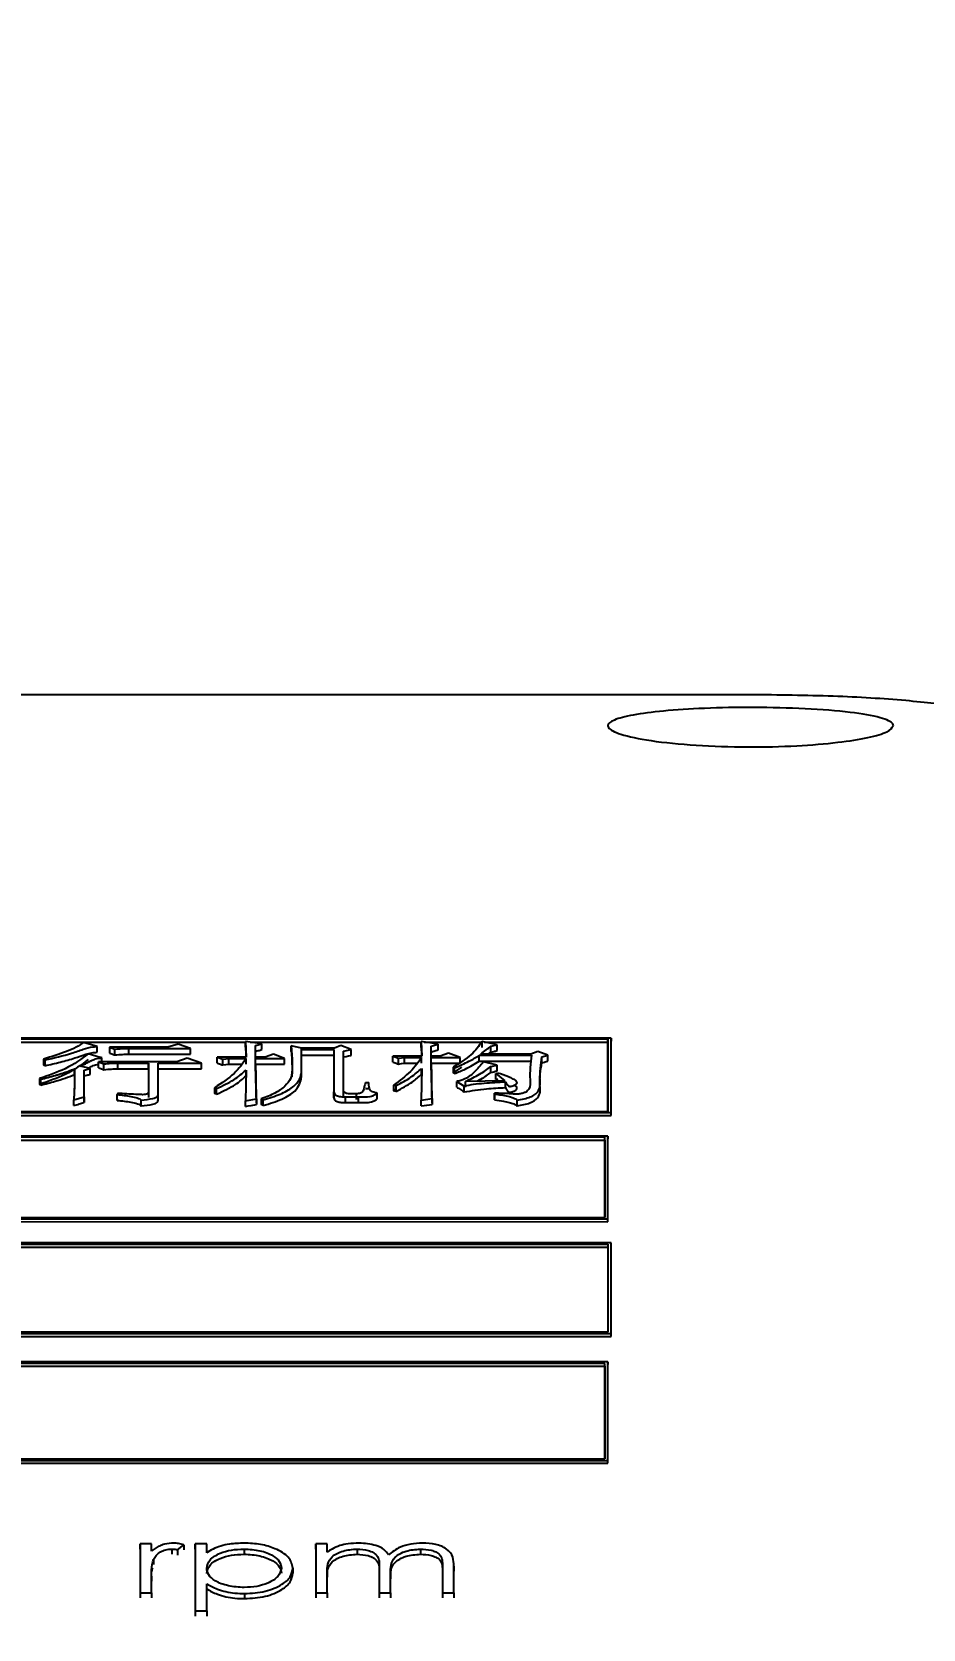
# Model space of a CAD drawing. Header units: millimetres. Extents: x 2126 to 3741, y 477 to 1658.
# Drawn here: x 2379.69 to 2393.74, y 1422.12 to 1447.32 of the extents above; entities that cross this region are included whole.
import ezdxf

# ---------------------------------------------------------------- set-up
doc = ezdxf.new("R2010")
doc.units = ezdxf.units.MM
doc.layers.add('AM_5', color=3, linetype='Continuous', lineweight=25)
doc.styles.add('SLDTEXTSTYLE1', font='txt.shx', dxfattribs={"width": 0.7, "bigfont": 'gbcbig.shx'})
doc.dimstyles.new('SLDDIMSTYLE12$0', dxfattribs={"dimtxt": 12, "dimasz": 10, "dimexe": 0, "dimexo": 0.0625, "dimgap": 0.875, "dimtad": 1, "dimdec": 1, "dimlfac": 1.8, "dimrnd": 1e-09, "dimzin": 12, "dimdsep": 46, "dimtxsty": 'SLDTEXTSTYLE1', "dimcen": 0.09, "dimdle": 8.16, "dimclrd": 3, "dimclre": 3, "dimadec": 0, "dimazin": 3, "dimtfac": 1, "dimtdec": 1, "dimtofl": 0, "dimtmove": 0, "dimatfit": 3, "dimfxl": 0, "dimfrac": 2, "dimtolj": 1, "dimlwd": 5, "dimlwe": 5, "dimarcsym": 0})

# ---------------------------------------------------------------- blocks, each defined once
blk = doc.blocks.new('*D20')
at = {"layer": 'AM_5', "color": 3, "lineweight": 5, "transparency": 16777216}
blk.add_line((2548.033, 1555.7), (2264.196, 1555.7), dxfattribs=at)
at = {"layer": 'AM_5', "color": 3, "linetype": 'Continuous', "lineweight": 5, "transparency": 16777216}
for p, q in [((2264.196, 1545.7), (2264.196, 1266.959)), ((2595.101, 1256.959), (2264.196, 1256.959))]:
    blk.add_line(p, q, dxfattribs=at)
at = {"layer": 'AM_5', "color": 3, "transparency": 16777216}
for points in [[(2262.529, 1545.7), (2265.863, 1545.7), (2264.196, 1555.7)], [(2262.529, 1266.959), (2265.863, 1266.959), (2264.196, 1256.959)]]:
    blk.add_solid(points, dxfattribs=at)
at = {"layer": 'Defpoints', "color": 0, "transparency": 16777216}
for p in [(2548.096, 1555.7), (2264.196, 1256.959), (2595.163, 1256.959)]:
    blk.add_point(p, dxfattribs=at)
at = {"layer": 'AM_5', "color": 0, "transparency": 16777216, "insert": (2257.321, 1403.647), "char_height": 12, "attachment_point": 5, "rotation": 90, "style": 'SLDTEXTSTYLE1'}
blk.add_mtext('\\A1;350', dxfattribs=at)

msp = doc.modelspace()

# ---------------------------------------------------------------- linework, layer by layer
at = {"color": 7, "linetype": 'Continuous', "lineweight": 25}
for p, q in [((2391.018, 1436.86), (2354.018, 1436.862)), ((2388.819, 1431.444), (2366.836, 1431.444)), ((2388.769, 1431.426), (2366.886, 1431.427)), ((2388.769, 1431.426), (2388.769, 1431.38)), ((2388.819, 1431.444), (2388.819, 1431.396)), ((2377.601, 1431.38), (2383.053, 1431.38)), ((2380.716, 1431.311), (2380.5, 1431.376)), ((2380.716, 1431.219), (2380.716, 1431.311)), ((2380.911, 1431.3), (2380.911, 1431.208)), ((2380.911, 1431.3), (2380.997, 1431.269)), ((2381.83, 1431.3), (2380.911, 1431.3)), ((2380.997, 1431.177), (2380.997, 1431.269)), ((2381.214, 1431.188), (2381.214, 1431.28)), ((2381.214, 1431.28), (2382.187, 1431.28)), ((2381.214, 1431.188), (2382.187, 1431.188)), ((2381.992, 1431.349), (2381.83, 1431.3)), ((2382.187, 1431.28), (2381.992, 1431.349)), ((2382.187, 1431.188), (2382.187, 1431.28)), ((2383.053, 1431.391), (2383.063, 1431.142)), ((2383.312, 1431.353), (2383.053, 1431.391)), ((2383.053, 1431.299), (2383.053, 1431.391)), ((2383.127, 1431.38), (2385.822, 1431.38)), ((2383.215, 1431.326), (2383.312, 1431.353)), ((2383.215, 1431.142), (2383.215, 1431.326)), ((2383.215, 1431.326), (2383.215, 1431.326)), ((2383.215, 1431.142), (2383.215, 1431.234)), ((2383.312, 1431.261), (2383.312, 1431.353)), ((2383.496, 1431.192), (2383.366, 1431.142)), ((2383.669, 1431.122), (2383.496, 1431.192)), ((2383.777, 1431.322), (2383.788, 1431.111)), ((2383.94, 1431.284), (2383.777, 1431.322)), ((2383.777, 1431.23), (2383.777, 1431.322)), ((2384.459, 1431.284), (2383.94, 1431.284)), ((2383.94, 1431.192), (2383.94, 1431.284)), ((2383.94, 1430.923), (2383.94, 1431.265)), ((2383.94, 1431.265), (2384.448, 1431.265)), ((2383.94, 1431.173), (2383.94, 1431.265)), ((2383.94, 1431.173), (2384.448, 1431.173)), ((2383.94, 1430.832), (2383.94, 1431.173)), ((2384.448, 1431.265), (2384.448, 1430.593)), ((2384.448, 1431.265), (2384.448, 1431.173)), ((2384.448, 1431.173), (2384.448, 1430.502)), ((2384.556, 1431.326), (2384.459, 1431.284)), ((2384.718, 1431.261), (2384.556, 1431.326)), ((2384.599, 1431.238), (2384.718, 1431.261)), ((2384.599, 1430.621), (2384.599, 1431.238)), ((2384.599, 1431.236), (2384.599, 1431.238)), ((2384.718, 1431.169), (2384.718, 1431.261)), ((2385.378, 1431.157), (2385.465, 1431.126)), ((2385.833, 1431.157), (2385.378, 1431.157)), ((2385.378, 1431.065), (2385.378, 1431.157)), ((2385.822, 1431.387), (2385.833, 1431.157)), ((2386.092, 1431.349), (2385.822, 1431.387)), ((2385.822, 1431.295), (2385.822, 1431.387)), ((2385.872, 1431.38), (2386.778, 1431.38)), ((2385.984, 1431.315), (2386.092, 1431.349)), ((2385.984, 1431.157), (2385.984, 1431.315)), ((2385.984, 1431.314), (2385.984, 1431.315)), ((2385.984, 1431.157), (2385.984, 1431.223)), ((2386.125, 1431.157), (2385.984, 1431.157)), ((2385.984, 1431.065), (2385.984, 1431.157)), ((2386.092, 1431.257), (2386.092, 1431.349)), ((2386.254, 1431.204), (2386.125, 1431.157)), ((2386.438, 1431.138), (2386.254, 1431.204)), ((2386.741, 1431.173), (2387.563, 1431.173)), ((2386.741, 1431.081), (2386.741, 1431.173)), ((2387.553, 1431.192), (2386.763, 1431.192)), ((2387.022, 1431.338), (2386.784, 1431.387)), ((2386.784, 1431.295), (2386.784, 1431.387)), ((2386.819, 1431.38), (2388.769, 1431.38)), ((2386.883, 1431.192), (2386.925, 1431.223)), ((2386.925, 1431.315), (2387.022, 1431.338)), ((2386.925, 1431.223), (2386.925, 1431.315)), ((2387.022, 1431.246), (2387.022, 1431.338)), ((2387.661, 1431.23), (2387.553, 1431.192)), ((2387.823, 1431.173), (2387.661, 1431.23)), ((2387.726, 1431.146), (2387.823, 1431.173)), ((2387.823, 1431.081), (2387.823, 1431.173)), ((2388.819, 1430.222), (2388.819, 1431.396)), ((2379.872, 1431.111), (2379.872, 1431.019)), ((2379.872, 1431.111), (2379.894, 1431.099)), ((2379.894, 1431.007), (2379.872, 1431.019)), ((2379.894, 1431.007), (2379.894, 1431.099)), ((2380.359, 1430.867), (2380.359, 1430.959)), ((2380.608, 1430.963), (2380.456, 1431.002)), ((2380.51, 1430.939), (2380.608, 1430.963)), ((2380.51, 1430.516), (2380.51, 1430.939)), ((2380.608, 1430.871), (2380.608, 1430.963)), ((2380.738, 1431.068), (2380.824, 1431.037)), ((2381.971, 1431.068), (2380.738, 1431.068)), ((2380.738, 1430.976), (2380.738, 1431.068)), ((2380.792, 1431.068), (2380.792, 1431.13)), ((2380.824, 1430.945), (2380.824, 1431.037)), ((2381.041, 1431.049), (2381.527, 1431.049)), ((2381.041, 1430.957), (2381.041, 1431.049)), ((2381.041, 1430.957), (2381.527, 1430.957)), ((2381.527, 1431.049), (2381.527, 1430.597)), ((2381.527, 1430.957), (2381.527, 1431.049)), ((2381.527, 1430.957), (2381.527, 1430.506)), ((2381.679, 1431.049), (2382.36, 1431.049)), ((2381.679, 1430.557), (2381.679, 1431.049)), ((2381.679, 1430.957), (2381.679, 1431.049)), ((2381.679, 1430.465), (2381.679, 1430.957)), ((2381.679, 1430.957), (2382.36, 1430.957)), ((2382.133, 1431.126), (2381.971, 1431.068)), ((2382.36, 1431.049), (2382.133, 1431.126)), ((2382.36, 1430.957), (2382.36, 1431.049)), ((2382.609, 1431.142), (2382.696, 1431.111)), ((2383.063, 1431.142), (2382.609, 1431.142)), ((2382.609, 1431.05), (2382.609, 1431.142)), ((2382.696, 1431.111), (2382.793, 1431.122)), ((2382.696, 1431.019), (2382.696, 1431.111)), ((2382.793, 1431.122), (2383.063, 1431.122)), ((2382.793, 1431.031), (2382.793, 1431.122)), ((2382.793, 1431.031), (2382.99, 1431.031)), ((2383.063, 1430.939), (2383.053, 1430.455)), ((2383.063, 1431.031), (2383.063, 1431.122)), ((2383.063, 1430.847), (2383.063, 1430.939)), ((2383.366, 1431.142), (2383.215, 1431.142)), ((2383.215, 1431.05), (2383.215, 1431.142)), ((2383.215, 1431.122), (2383.669, 1431.122)), ((2383.215, 1431.031), (2383.215, 1431.122)), ((2383.215, 1431.031), (2383.669, 1431.031)), ((2383.226, 1430.484), (2383.215, 1431.004)), ((2383.669, 1431.031), (2383.669, 1431.122)), ((2383.788, 1431.111), (2383.788, 1430.923)), ((2383.788, 1431.019), (2383.788, 1431.111)), ((2383.788, 1431.019), (2383.788, 1430.877)), ((2383.788, 1430.832), (2383.788, 1430.923)), ((2383.94, 1430.832), (2383.94, 1430.923)), ((2384.599, 1430.53), (2384.599, 1431.146)), ((2385.465, 1431.126), (2385.562, 1431.138)), ((2385.465, 1431.034), (2385.465, 1431.126)), ((2385.562, 1431.138), (2385.832, 1431.138)), ((2385.562, 1431.046), (2385.562, 1431.138)), ((2385.562, 1431.046), (2385.759, 1431.046)), ((2385.833, 1430.966), (2385.822, 1430.463)), ((2385.832, 1431.046), (2385.832, 1431.138)), ((2385.832, 1430.875), (2385.832, 1430.966)), ((2385.984, 1431.138), (2386.438, 1431.138)), ((2385.984, 1431.046), (2385.984, 1431.138)), ((2385.984, 1431.046), (2386.438, 1431.046)), ((2385.995, 1430.488), (2385.984, 1431.021)), ((2386.352, 1430.974), (2386.33, 1430.986)), ((2386.33, 1430.986), (2386.33, 1430.894)), ((2386.461, 1430.983), (2386.33, 1430.894)), ((2386.352, 1430.883), (2386.352, 1430.974)), ((2386.438, 1431.061), (2386.438, 1431.138)), ((2386.741, 1431.081), (2387.563, 1431.081)), ((2387.022, 1431.017), (2386.806, 1431.068)), ((2386.925, 1430.994), (2387.022, 1431.017)), ((2386.925, 1430.902), (2386.925, 1430.994)), ((2387.022, 1430.926), (2387.022, 1431.017)), ((2387.726, 1431.054), (2387.726, 1431.146)), ((2379.807, 1430.805), (2379.829, 1430.793)), ((2379.807, 1430.805), (2379.807, 1430.713)), ((2379.829, 1430.702), (2379.807, 1430.713)), ((2379.829, 1430.702), (2379.829, 1430.793)), ((2380.51, 1430.425), (2380.51, 1430.847)), ((2382.566, 1430.661), (2382.598, 1430.649)), ((2382.566, 1430.661), (2382.566, 1430.57)), ((2382.598, 1430.558), (2382.598, 1430.649)), ((2384.946, 1430.741), (2385, 1430.741)), ((2384.946, 1430.65), (2385, 1430.65)), ((2385.389, 1430.701), (2385.432, 1430.693)), ((2385.389, 1430.701), (2385.389, 1430.61)), ((2385.432, 1430.602), (2385.432, 1430.693)), ((2386.352, 1430.883), (2386.33, 1430.894)), ((2386.384, 1430.67), (2386.384, 1430.761)), ((2386.384, 1430.761), (2386.503, 1430.685)), ((2386.503, 1430.594), (2386.503, 1430.685)), ((2387.141, 1430.769), (2386.525, 1430.761)), ((2386.525, 1430.67), (2386.525, 1430.761)), ((2387.001, 1430.884), (2387.033, 1430.892)), ((2387.001, 1430.884), (2387.141, 1430.769)), ((2387.001, 1430.792), (2387.001, 1430.884)), ((2387.001, 1430.792), (2387.033, 1430.8)), ((2387.152, 1430.662), (2387.152, 1430.753)), ((2380.348, 1430.471), (2380.51, 1430.516)), ((2380.348, 1430.381), (2380.348, 1430.471)), ((2380.51, 1430.516), (2380.51, 1430.425)), ((2381.041, 1430.573), (2381.03, 1430.553)), ((2381.03, 1430.461), (2381.03, 1430.553)), ((2381.03, 1430.461), (2381.041, 1430.482)), ((2381.408, 1430.372), (2381.408, 1430.463)), ((2381.527, 1430.597), (2381.527, 1430.506)), ((2381.679, 1430.465), (2381.679, 1430.557)), ((2382.598, 1430.558), (2382.566, 1430.57)), ((2383.053, 1430.455), (2383.226, 1430.484)), ((2383.053, 1430.364), (2383.053, 1430.455)), ((2383.226, 1430.484), (2383.226, 1430.393)), ((2383.301, 1430.484), (2383.301, 1430.393)), ((2383.334, 1430.471), (2383.301, 1430.484)), ((2383.334, 1430.38), (2383.334, 1430.471)), ((2384.448, 1430.502), (2384.448, 1430.593)), ((2384.632, 1430.516), (2384.837, 1430.516)), ((2384.632, 1430.425), (2384.632, 1430.516)), ((2384.632, 1430.425), (2384.837, 1430.425)), ((2384.805, 1430.565), (2384.708, 1430.565)), ((2384.805, 1430.473), (2384.805, 1430.565)), ((2384.837, 1430.425), (2384.837, 1430.516)), ((2385.129, 1430.486), (2385.129, 1430.577)), ((2385.432, 1430.644), (2385.389, 1430.61)), ((2385.432, 1430.602), (2385.389, 1430.61)), ((2385.822, 1430.463), (2385.995, 1430.488)), ((2385.822, 1430.372), (2385.822, 1430.463)), ((2385.995, 1430.488), (2385.995, 1430.397)), ((2386.979, 1430.56), (2386.979, 1430.577)), ((2386.979, 1430.577), (2386.979, 1430.486)), ((2386.979, 1430.469), (2386.979, 1430.56)), ((2386.979, 1430.469), (2386.979, 1430.485)), ((2387.336, 1430.372), (2387.336, 1430.463)), ((2366.836, 1430.269), (2388.819, 1430.268)), ((2366.836, 1430.222), (2388.819, 1430.222)), ((2366.886, 1430.288), (2388.769, 1430.287)), ((2383.334, 1430.38), (2383.301, 1430.393)), ((2388.819, 1430.222), (2388.819, 1430.268)), ((2388.769, 1429.898), (2366.786, 1429.898)), ((2388.769, 1429.898), (2388.769, 1429.852)), ((2388.719, 1429.878), (2366.836, 1429.879)), ((2366.836, 1429.834), (2388.719, 1429.833)), ((2388.719, 1429.833), (2388.719, 1429.878)), ((2388.769, 1428.547), (2388.769, 1429.852)), ((2366.786, 1428.592), (2388.769, 1428.592)), ((2366.786, 1428.548), (2388.769, 1428.547)), ((2366.836, 1428.613), (2388.719, 1428.613)), ((2388.769, 1428.547), (2388.769, 1428.592)), ((2388.819, 1428.212), (2366.836, 1428.213)), ((2366.886, 1428.192), (2388.769, 1428.191)), ((2366.886, 1428.147), (2388.769, 1428.147)), ((2388.769, 1428.191), (2388.769, 1428.147)), ((2388.819, 1428.168), (2388.819, 1428.212)), ((2388.819, 1426.738), (2388.819, 1428.168)), ((2366.836, 1426.781), (2388.819, 1426.781)), ((2366.836, 1426.738), (2388.819, 1426.738)), ((2388.769, 1426.804), (2366.886, 1426.804)), ((2388.819, 1426.738), (2388.819, 1426.781)), ((2388.769, 1426.335), (2366.786, 1426.336)), ((2388.719, 1426.312), (2366.836, 1426.312)), ((2366.836, 1426.269), (2388.719, 1426.269)), ((2388.719, 1426.269), (2388.719, 1426.312)), ((2388.769, 1426.335), (2388.769, 1426.292)), ((2388.769, 1424.738), (2388.769, 1426.292)), ((2366.786, 1424.78), (2388.769, 1424.78)), ((2366.786, 1424.738), (2388.769, 1424.738)), ((2366.836, 1424.805), (2388.719, 1424.804)), ((2388.769, 1424.738), (2388.769, 1424.78)), ((2381.392, 1423.463), (2381.392, 1422.694)), ((2381.392, 1423.381), (2381.392, 1423.463)), ((2381.571, 1423.463), (2381.392, 1423.463)), ((2381.392, 1423.381), (2381.392, 1422.613)), ((2381.571, 1423.351), (2381.571, 1423.463)), ((2381.893, 1423.383), (2381.893, 1423.302)), ((2381.985, 1423.369), (2382.084, 1423.45)), ((2381.985, 1423.369), (2381.985, 1423.288)), ((2382.084, 1423.45), (2382.084, 1423.369)), ((2382.263, 1423.463), (2382.263, 1422.406)), ((2382.263, 1423.381), (2382.263, 1423.463)), ((2382.443, 1423.463), (2382.263, 1423.463)), ((2382.263, 1423.381), (2382.263, 1422.326)), ((2382.443, 1423.322), (2382.443, 1423.463)), ((2383.032, 1423.383), (2383.032, 1423.302)), ((2384.161, 1423.463), (2384.161, 1422.694)), ((2384.161, 1423.381), (2384.161, 1423.463)), ((2384.34, 1423.463), (2384.161, 1423.463)), ((2384.161, 1423.381), (2384.161, 1422.613)), ((2384.34, 1423.331), (2384.34, 1423.463)), ((2384.813, 1423.383), (2384.813, 1423.301)), ((2385.814, 1423.383), (2385.814, 1423.301)), ((2381.603, 1423.218), (2381.603, 1423.137)), ((2386.161, 1423.113), (2386.161, 1422.694)), ((2386.161, 1423.113), (2386.161, 1423.032)), ((2386.34, 1422.694), (2386.34, 1423.113)), ((2386.34, 1423.113), (2386.34, 1423.032)), ((2381.571, 1422.694), (2381.571, 1422.955)), ((2381.571, 1422.955), (2381.571, 1422.874)), ((2383.802, 1423.083), (2383.802, 1423.002)), ((2384.34, 1422.694), (2384.34, 1423.02)), ((2384.34, 1423.02), (2384.34, 1422.939)), ((2385.161, 1423.087), (2385.161, 1422.694)), ((2385.161, 1423.087), (2385.161, 1423.006)), ((2385.34, 1422.694), (2385.34, 1422.995)), ((2385.34, 1422.995), (2385.34, 1422.915)), ((2386.161, 1423.032), (2386.161, 1422.613)), ((2381.392, 1422.694), (2381.392, 1422.614)), ((2381.392, 1422.694), (2381.571, 1422.694)), ((2381.571, 1422.694), (2381.571, 1422.614)), ((2382.443, 1422.406), (2382.443, 1422.835)), ((2383.039, 1422.68), (2383.039, 1422.6)), ((2384.161, 1422.694), (2384.161, 1422.614)), ((2384.161, 1422.694), (2384.34, 1422.694)), ((2384.34, 1422.694), (2384.34, 1422.614)), ((2385.161, 1422.694), (2385.161, 1422.614)), ((2385.161, 1422.694), (2385.34, 1422.694)), ((2385.34, 1422.694), (2385.34, 1422.614)), ((2386.161, 1422.694), (2386.161, 1422.614)), ((2386.161, 1422.694), (2386.34, 1422.694)), ((2386.34, 1422.694), (2386.34, 1422.614)), ((2382.263, 1422.406), (2382.263, 1422.326)), ((2382.263, 1422.406), (2382.443, 1422.406)), ((2382.443, 1422.406), (2382.443, 1422.326))]:
    msp.add_line(p, q, dxfattribs=at)
at = {"color": 7, "linetype": 'Continuous', "lineweight": 25, "flags": 128}
for points in [[(2384.599, 1431.146), (2384.644, 1431.155), (2384.681, 1431.162), (2384.718, 1431.169)], [(2382.696, 1431.019), (2382.744, 1431.025), (2382.793, 1431.031)], [(2385.465, 1431.034), (2385.513, 1431.04), (2385.562, 1431.046)], [(2383.053, 1430.364), (2383.099, 1430.372), (2383.146, 1430.379), (2383.226, 1430.393)], [(2385.822, 1430.372), (2385.869, 1430.379), (2385.916, 1430.386), (2385.995, 1430.397)]]:
    msp.add_lwpolyline(points, dxfattribs=at)
at = {"color": 7, "linetype": 'Continuous', "lineweight": 25}
for points, knots in [([(2395.018, 1436.37), (2394.981, 1436.425), (2394.908, 1436.535), (2394.338, 1436.671), (2393.471, 1436.776), (2392.323, 1436.846), (2391.458, 1436.855), (2391.018, 1436.86)], [0, 0, 0, 0, 0.184668, 0.3699947, 0.5658507, 0.7794444, 1, 1, 1, 1]), ([(2393.268, 1436.37), (2393.247, 1436.338), (2393.206, 1436.274), (2392.884, 1436.181), (2392.396, 1436.103), (2391.736, 1436.048), (2390.956, 1436.029), (2390.142, 1436.056), (2389.431, 1436.128), (2388.945, 1436.23), (2388.783, 1436.316), (2388.757, 1436.392), (2388.84, 1436.464), (2389.149, 1436.545), (2389.642, 1436.609), (2390.299, 1436.651), (2391.08, 1436.665), (2391.893, 1436.645), (2392.606, 1436.589), (2393.089, 1436.504), (2393.257, 1436.425), (2393.266, 1436.38), (2393.268, 1436.37)], [0, 0, 0, 0, 0.046276, 0.092719, 0.141715, 0.19519, 0.253686, 0.315261, 0.376912, 0.43437, 0.485817, 0.500005, 0.546254, 0.592701, 0.641799, 0.695155, 0.753514, 0.815397, 0.876864, 0.934161, 0.985737, 1, 1, 1, 1]), ([(2388.769, 1430.287), (2388.769, 1430.409), (2388.769, 1430.652), (2388.769, 1431.033), (2388.769, 1431.286), (2388.769, 1431.426)], [0, 0, 0, 0, 0.309667, 0.619335, 1, 1, 1, 1]), ([(2388.819, 1430.268), (2388.819, 1430.39), (2388.819, 1430.633), (2388.819, 1431.027), (2388.819, 1431.292), (2388.819, 1431.444)], [0, 0, 0, 0, 0.300086, 0.600172, 1, 1, 1, 1]), ([(2380.575, 1431.196), (2380.467, 1431.114), (2380.271, 1430.965), (2379.95, 1430.854), (2379.807, 1430.805)], [0, 0, 0, 0, 0.553842, 1, 1, 1, 1]), ([(2380.5, 1431.376), (2380.465, 1431.35), (2380.394, 1431.296), (2380.177, 1431.208), (2379.994, 1431.15), (2379.872, 1431.111)], [0, 0, 0, 0, 0.244211, 0.494059, 1, 1, 1, 1]), ([(2379.894, 1431.099), (2380.039, 1431.132), (2380.255, 1431.181), (2380.478, 1431.263), (2380.612, 1431.305), (2380.695, 1431.31), (2380.716, 1431.311)], [0, 0, 0, 0, 0.501457, 0.748784, 0.936077, 1, 1, 1, 1]), ([(2379.894, 1431.007), (2379.975, 1431.026), (2380.137, 1431.064), (2380.357, 1431.123), (2380.503, 1431.181), (2380.623, 1431.213), (2380.688, 1431.217), (2380.716, 1431.219)], [0, 0, 0, 0, 0.285391, 0.571044, 0.802081, 0.914333, 1, 1, 1, 1]), ([(2380.792, 1431.13), (2380.765, 1431.138), (2380.716, 1431.153), (2380.644, 1431.175), (2380.598, 1431.189), (2380.575, 1431.196)], [0, 0, 0, 0, 0.369991, 0.684996, 1, 1, 1, 1]), ([(2380.911, 1431.208), (2380.923, 1431.203), (2380.944, 1431.196), (2380.973, 1431.186), (2380.989, 1431.18), (2380.997, 1431.177)], [0, 0, 0, 0, 0.4286092, 0.7143039, 1, 1, 1, 1]), ([(2380.997, 1431.269), (2381.033, 1431.272), (2381.104, 1431.279), (2381.177, 1431.28), (2381.214, 1431.28)], [0, 0, 0, 0, 0.4988667, 1, 1, 1, 1]), ([(2380.997, 1431.177), (2381.037, 1431.181), (2381.108, 1431.188), (2381.181, 1431.188), (2381.214, 1431.188)], [0, 0, 0, 0, 0.558823, 1, 1, 1, 1]), ([(2383.053, 1431.299), (2383.055, 1431.271), (2383.059, 1431.219), (2383.061, 1431.167), (2383.062, 1431.142)], [0, 0, 0, 0, 0.53069, 1, 1, 1, 1]), ([(2383.215, 1431.234), (2383.228, 1431.238), (2383.251, 1431.244), (2383.284, 1431.253), (2383.303, 1431.258), (2383.312, 1431.261)], [0, 0, 0, 0, 0.420135, 0.710067, 1, 1, 1, 1]), ([(2383.777, 1431.23), (2383.78, 1431.203), (2383.784, 1431.155), (2383.787, 1431.085), (2383.788, 1431.041), (2383.788, 1431.019)], [0, 0, 0, 0, 0.384139, 0.692048, 1, 1, 1, 1]), ([(2385.822, 1431.295), (2385.824, 1431.267), (2385.829, 1431.221), (2385.83, 1431.175), (2385.831, 1431.157)], [0, 0, 0, 0, 0.616417, 1, 1, 1, 1]), ([(2385.984, 1431.223), (2385.997, 1431.227), (2386.022, 1431.235), (2386.058, 1431.246), (2386.081, 1431.253), (2386.092, 1431.257)], [0, 0, 0, 0, 0.362138, 0.681069, 1, 1, 1, 1]), ([(2386.784, 1431.387), (2386.734, 1431.317), (2386.634, 1431.176), (2386.432, 1431.05), (2386.33, 1430.986)], [0, 0, 0, 0, 0.496751, 1, 1, 1, 1]), ([(2386.352, 1430.974), (2386.43, 1431.008), (2386.575, 1431.07), (2386.689, 1431.14), (2386.741, 1431.173)], [0, 0, 0, 0, 0.541449, 1, 1, 1, 1]), ([(2386.763, 1431.192), (2386.791, 1431.214), (2386.843, 1431.256), (2386.899, 1431.296), (2386.925, 1431.315)], [0, 0, 0, 0, 0.532976, 1, 1, 1, 1]), ([(2386.925, 1431.223), (2386.939, 1431.226), (2386.963, 1431.232), (2386.995, 1431.239), (2387.013, 1431.243), (2387.022, 1431.246)], [0, 0, 0, 0, 0.439882, 0.719941, 1, 1, 1, 1]), ([(2387.563, 1431.173), (2387.549, 1431.045), (2387.529, 1430.87), (2387.551, 1430.67), (2387.488, 1430.598), (2387.434, 1430.573), (2387.378, 1430.56), (2387.312, 1430.559), (2387.18, 1430.567), (2387.068, 1430.572), (2386.979, 1430.577)], [0, 0, 0, 0, 0.489233, 0.672718, 0.735367, 0.76608, 0.796242, 0.828596, 0.864188, 1, 1, 1, 1]), ([(2388.769, 1431.38), (2388.769, 1431.27), (2388.769, 1431.05), (2388.769, 1430.687), (2388.769, 1430.428), (2388.769, 1430.287)], [0, 0, 0, 0, 0.312228, 0.624456, 1, 1, 1, 1]), ([(2380.575, 1431.104), (2380.467, 1431.022), (2380.271, 1430.874), (2379.95, 1430.763), (2379.807, 1430.713)], [0, 0, 0, 0, 0.553762, 1, 1, 1, 1]), ([(2379.829, 1430.793), (2379.905, 1430.813), (2379.983, 1430.833), (2380.06, 1430.855), (2380.069, 1430.858), (2380.078, 1430.861), (2380.087, 1430.863), (2380.096, 1430.866), (2380.12, 1430.874), (2380.214, 1430.902), (2380.295, 1430.934), (2380.359, 1430.959)], [0, 0, 0, 0, 0.400377, 0.412885, 0.425393, 0.450409, 0.462917, 0.475426, 0.500442, 0.600512, 1, 1, 1, 1]), ([(2380.359, 1430.959), (2380.359, 1430.942), (2380.359, 1430.922), (2380.359, 1430.901), (2380.359, 1430.894), (2380.359, 1430.888), (2380.359, 1430.882), (2380.359, 1430.873), (2380.359, 1430.864), (2380.359, 1430.856), (2380.359, 1430.849), (2380.359, 1430.843), (2380.359, 1430.836), (2380.359, 1430.828), (2380.359, 1430.817), (2380.359, 1430.804), (2380.359, 1430.787), (2380.359, 1430.769), (2380.359, 1430.752), (2380.359, 1430.739), (2380.358, 1430.726), (2380.358, 1430.709), (2380.358, 1430.691), (2380.357, 1430.674), (2380.357, 1430.661), (2380.357, 1430.648), (2380.356, 1430.634), (2380.355, 1430.617), (2380.355, 1430.599), (2380.354, 1430.582), (2380.353, 1430.569), (2380.353, 1430.555), (2380.352, 1430.544), (2380.352, 1430.536), (2380.351, 1430.529), (2380.351, 1430.522), (2380.35, 1430.514), (2380.35, 1430.505), (2380.35, 1430.496), (2380.349, 1430.489), (2380.349, 1430.481), (2380.348, 1430.475), (2380.348, 1430.471)], [0, 0, 0, 0, 0.10711, 0.120499, 0.133888, 0.147276, 0.160665, 0.174054, 0.200831, 0.21422, 0.227609, 0.240998, 0.254386, 0.267775, 0.294553, 0.32133, 0.348108, 0.401663, 0.42844, 0.455218, 0.481995, 0.508773, 0.562328, 0.589105, 0.615883, 0.64266, 0.669438, 0.696215, 0.74977, 0.776548, 0.803325, 0.830103, 0.85688, 0.870269, 0.883658, 0.897047, 0.910435, 0.937213, 0.950602, 0.96399, 0.977379, 1, 1, 1, 1]), ([(2380.456, 1431.002), (2380.489, 1431.019), (2380.543, 1431.046), (2380.618, 1431.085), (2380.676, 1431.111), (2380.738, 1431.126), (2380.774, 1431.129), (2380.792, 1431.13)], [0, 0, 0, 0, 0.3357419, 0.5532256, 0.7726409, 0.885172, 1, 1, 1, 1]), ([(2380.576, 1430.971), (2380.59, 1430.978), (2380.626, 1430.996), (2380.675, 1431.02), (2380.722, 1431.029), (2380.738, 1431.032)], [0, 0, 0, 0, 0.3081002, 0.7695922, 1, 1, 1, 1]), ([(2380.738, 1430.976), (2380.75, 1430.972), (2380.771, 1430.965), (2380.799, 1430.954), (2380.816, 1430.948), (2380.824, 1430.945)], [0, 0, 0, 0, 0.428611, 0.714305, 1, 1, 1, 1]), ([(2380.824, 1431.037), (2380.86, 1431.04), (2380.931, 1431.048), (2381.004, 1431.048), (2381.041, 1431.049)], [0, 0, 0, 0, 0.4988667, 1, 1, 1, 1]), ([(2380.824, 1430.945), (2380.864, 1430.949), (2380.935, 1430.956), (2381.008, 1430.957), (2381.041, 1430.957)], [0, 0, 0, 0, 0.558823, 1, 1, 1, 1]), ([(2383.063, 1431.122), (2383.01, 1431.042), (2382.902, 1430.88), (2382.678, 1430.734), (2382.566, 1430.661)], [0, 0, 0, 0, 0.497121, 1, 1, 1, 1]), ([(2382.598, 1430.649), (2382.695, 1430.693), (2382.886, 1430.781), (2383.005, 1430.887), (2383.063, 1430.939)], [0, 0, 0, 0, 0.504453, 1, 1, 1, 1]), ([(2382.609, 1431.05), (2382.621, 1431.046), (2382.642, 1431.038), (2382.671, 1431.028), (2382.687, 1431.022), (2382.696, 1431.019)], [0, 0, 0, 0, 0.428612, 0.714306, 1, 1, 1, 1]), ([(2383.215, 1431.004), (2383.215, 1431.026), (2383.215, 1431.066), (2383.215, 1431.105), (2383.215, 1431.122)], [0, 0, 0, 0, 0.56, 1, 1, 1, 1]), ([(2383.215, 1430.958), (2383.215, 1430.994), (2383.215, 1431.064), (2383.215, 1431.103), (2383.215, 1431.122)], [0, 0, 0, 0, 0.510039, 1, 1, 1, 1]), ([(2383.215, 1431.031), (2383.215, 1431.01), (2383.215, 1430.968), (2383.215, 1430.961), (2383.215, 1430.958)], [0, 0, 0, 0, 0.489863, 1, 1, 1, 1]), ([(2383.215, 1430.958), (2383.215, 1430.894), (2383.216, 1430.829), (2383.217, 1430.781), (2383.217, 1430.771), (2383.218, 1430.727), (2383.221, 1430.601), (2383.224, 1430.48), (2383.226, 1430.393)], [0, 0, 0, 0, 0.252264, 0.254266, 0.269843, 0.313981, 0.501513, 1, 1, 1, 1]), ([(2383.226, 1430.484), (2383.224, 1430.572), (2383.221, 1430.69), (2383.219, 1430.818), (2383.217, 1430.907), (2383.216, 1430.936), (2383.215, 1430.958)], [0, 0, 0, 0, 0.498567, 0.668599, 0.747849, 1, 1, 1, 1]), ([(2383.788, 1430.923), (2383.783, 1430.883), (2383.774, 1430.802), (2383.685, 1430.683), (2383.53, 1430.572), (2383.378, 1430.513), (2383.301, 1430.484)], [0, 0, 0, 0, 0.2454874, 0.4925098, 0.7434187, 1, 1, 1, 1]), ([(2383.334, 1430.471), (2383.427, 1430.499), (2383.61, 1430.553), (2383.808, 1430.666), (2383.922, 1430.793), (2383.934, 1430.88), (2383.94, 1430.923)], [0, 0, 0, 0, 0.258234, 0.509748, 0.755949, 1, 1, 1, 1]), ([(2385.378, 1431.065), (2385.391, 1431.061), (2385.411, 1431.054), (2385.44, 1431.043), (2385.457, 1431.037), (2385.465, 1431.034)], [0, 0, 0, 0, 0.428612, 0.714306, 1, 1, 1, 1]), ([(2385.832, 1431.138), (2385.78, 1431.063), (2385.675, 1430.912), (2385.485, 1430.772), (2385.389, 1430.701)], [0, 0, 0, 0, 0.497559, 1, 1, 1, 1]), ([(2385.432, 1430.693), (2385.512, 1430.736), (2385.671, 1430.822), (2385.779, 1430.918), (2385.832, 1430.966)], [0, 0, 0, 0, 0.503094, 1, 1, 1, 1]), ([(2385.984, 1431.021), (2385.984, 1431.043), (2385.984, 1431.082), (2385.984, 1431.121), (2385.984, 1431.138)], [0, 0, 0, 0, 0.56, 1, 1, 1, 1]), ([(2385.984, 1430.975), (2385.984, 1431.011), (2385.984, 1431.081), (2385.984, 1431.119), (2385.984, 1431.138)], [0, 0, 0, 0, 0.510364, 1, 1, 1, 1]), ([(2385.984, 1431.046), (2385.984, 1431.026), (2385.984, 1430.984), (2385.984, 1430.978), (2385.984, 1430.975)], [0, 0, 0, 0, 0.489538, 1, 1, 1, 1]), ([(2385.995, 1430.488), (2385.993, 1430.578), (2385.99, 1430.713), (2385.987, 1430.861), (2385.986, 1430.924), (2385.985, 1430.946), (2385.985, 1430.962), (2385.984, 1430.982), (2385.984, 1430.977), (2385.984, 1430.975)], [0, 0, 0, 0, 0.496744, 0.745118, 0.829845, 0.854799, 0.869312, 0.93209, 1, 1, 1, 1]), ([(2385.984, 1430.975), (2385.985, 1430.91), (2385.985, 1430.841), (2385.987, 1430.751), (2385.99, 1430.619), (2385.993, 1430.487), (2385.995, 1430.397)], [0, 0, 0, 0, 0.252176, 0.267142, 0.501453, 1, 1, 1, 1]), ([(2386.352, 1430.883), (2386.408, 1430.906), (2386.509, 1430.948), (2386.635, 1431.016), (2386.706, 1431.059), (2386.741, 1431.081)], [0, 0, 0, 0, 0.381252, 0.689942, 1, 1, 1, 1]), ([(2386.806, 1431.068), (2386.76, 1431.012), (2386.679, 1430.914), (2386.55, 1430.808), (2386.432, 1430.766), (2386.394, 1430.762), (2386.384, 1430.761)], [0, 0, 0, 0, 0.4941647, 0.8691614, 0.966217, 1, 1, 1, 1]), ([(2386.525, 1430.761), (2386.601, 1430.798), (2386.752, 1430.871), (2386.867, 1430.953), (2386.925, 1430.994)], [0, 0, 0, 0, 0.502347, 1, 1, 1, 1]), ([(2386.704, 1430.763), (2386.725, 1430.774), (2386.81, 1430.818), (2386.876, 1430.866), (2386.925, 1430.902)], [0, 0, 0, 0, 0.250656, 1, 1, 1, 1]), ([(2386.925, 1430.902), (2386.939, 1430.906), (2386.963, 1430.911), (2386.995, 1430.919), (2387.013, 1430.923), (2387.022, 1430.926)], [0, 0, 0, 0, 0.439858, 0.719929, 1, 1, 1, 1]), ([(2387.336, 1430.463), (2387.411, 1430.478), (2387.521, 1430.499), (2387.623, 1430.551), (2387.707, 1430.64), (2387.687, 1430.846), (2387.71, 1431.026), (2387.726, 1431.146)], [0, 0, 0, 0, 0.132026, 0.196101, 0.258534, 0.505562, 1, 1, 1, 1]), ([(2387.336, 1430.372), (2387.409, 1430.386), (2387.55, 1430.413), (2387.716, 1430.529), (2387.681, 1430.753), (2387.708, 1430.934), (2387.726, 1431.054)], [0, 0, 0, 0, 0.127764, 0.249157, 0.505692, 1, 1, 1, 1]), ([(2387.726, 1431.054), (2387.739, 1431.058), (2387.762, 1431.064), (2387.795, 1431.073), (2387.814, 1431.078), (2387.823, 1431.081)], [0, 0, 0, 0, 0.420135, 0.710068, 1, 1, 1, 1]), ([(2379.829, 1430.702), (2379.904, 1430.721), (2380.036, 1430.756), (2380.215, 1430.81), (2380.311, 1430.848), (2380.359, 1430.867)], [0, 0, 0, 0, 0.400541, 0.699142, 1, 1, 1, 1]), ([(2380.359, 1430.84), (2380.359, 1430.844), (2380.359, 1430.851), (2380.359, 1430.862), (2380.359, 1430.87), (2380.359, 1430.874), (2380.359, 1430.875), (2380.359, 1430.876), (2380.359, 1430.877), (2380.359, 1430.859), (2380.359, 1430.731), (2380.356, 1430.647), (2380.355, 1430.598)], [0, 0, 0, 0, 0.01972, 0.031638, 0.043508, 0.046383, 0.049225, 0.052295, 0.055811, 0.08806, 0.463902, 1, 1, 1, 1]), ([(2380.51, 1430.847), (2380.525, 1430.851), (2380.548, 1430.857), (2380.581, 1430.864), (2380.599, 1430.869), (2380.608, 1430.871)], [0, 0, 0, 0, 0.439881, 0.71994, 1, 1, 1, 1]), ([(2382.598, 1430.558), (2382.706, 1430.608), (2382.896, 1430.696), (2383.012, 1430.801), (2383.063, 1430.847)], [0, 0, 0, 0, 0.5642117, 1, 1, 1, 1]), ([(2383.334, 1430.38), (2383.437, 1430.411), (2383.64, 1430.473), (2383.89, 1430.628), (2383.921, 1430.755), (2383.94, 1430.832)], [0, 0, 0, 0, 0.289468, 0.570368, 1, 1, 1, 1]), ([(2384.946, 1430.741), (2384.937, 1430.709), (2384.922, 1430.657), (2384.911, 1430.596), (2384.867, 1430.572), (2384.838, 1430.566), (2384.816, 1430.565), (2384.805, 1430.565)], [0, 0, 0, 0, 0.493872, 0.802594, 0.866234, 0.93227, 1, 1, 1, 1]), ([(2385.129, 1430.577), (2385.112, 1430.58), (2385.077, 1430.588), (2385.036, 1430.606), (2385.016, 1430.628), (2385.001, 1430.673), (2385, 1430.711), (2385, 1430.741)], [0, 0, 0, 0, 0.131971, 0.260261, 0.384427, 0.507933, 1, 1, 1, 1]), ([(2385.432, 1430.602), (2385.521, 1430.65), (2385.679, 1430.736), (2385.786, 1430.833), (2385.832, 1430.875)], [0, 0, 0, 0, 0.5629486, 1, 1, 1, 1]), ([(2386.384, 1430.67), (2386.404, 1430.657), (2386.444, 1430.632), (2386.483, 1430.606), (2386.503, 1430.594)], [0, 0, 0, 0, 0.5, 1, 1, 1, 1]), ([(2386.503, 1430.685), (2386.552, 1430.696), (2386.649, 1430.719), (2386.873, 1430.737), (2387.04, 1430.747), (2387.152, 1430.753)], [0, 0, 0, 0, 0.246103, 0.496572, 1, 1, 1, 1]), ([(2386.503, 1430.594), (2386.619, 1430.613), (2386.829, 1430.648), (2387.053, 1430.657), (2387.152, 1430.662)], [0, 0, 0, 0, 0.555157, 1, 1, 1, 1]), ([(2387.152, 1430.753), (2387.16, 1430.739), (2387.173, 1430.717), (2387.19, 1430.694), (2387.206, 1430.686), (2387.212, 1430.683), (2387.218, 1430.682), (2387.223, 1430.682), (2387.232, 1430.682), (2387.248, 1430.684), (2387.269, 1430.69), (2387.297, 1430.7), (2387.324, 1430.716), (2387.34, 1430.737), (2387.331, 1430.759), (2387.311, 1430.78), (2387.266, 1430.804), (2387.177, 1430.843), (2387.091, 1430.872), (2387.033, 1430.892)], [0, 0, 0, 0, 0.12083, 0.185578, 0.200463, 0.207293, 0.213836, 0.220353, 0.227161, 0.24221, 0.277123, 0.31159, 0.371541, 0.433275, 0.493638, 0.554959, 0.617623, 0.744187, 1, 1, 1, 1]), ([(2387.152, 1430.662), (2387.161, 1430.646), (2387.172, 1430.626), (2387.19, 1430.604), (2387.201, 1430.596), (2387.21, 1430.593), (2387.219, 1430.591), (2387.229, 1430.59), (2387.247, 1430.592), (2387.28, 1430.601), (2387.317, 1430.618), (2387.339, 1430.642), (2387.332, 1430.668), (2387.315, 1430.687), (2387.294, 1430.696), (2387.29, 1430.698)], [0, 0, 0, 0, 0.228789, 0.293472, 0.325017, 0.349064, 0.365366, 0.381722, 0.40697, 0.473331, 0.60469, 0.720341, 0.824657, 0.962766, 1, 1, 1, 1]), ([(2380.348, 1430.381), (2380.362, 1430.384), (2380.39, 1430.392), (2380.444, 1430.407), (2380.484, 1430.418), (2380.51, 1430.425)], [0, 0, 0, 0, 0.2594101, 0.5188202, 1, 1, 1, 1]), ([(2381.03, 1430.553), (2381.104, 1430.544), (2381.214, 1430.531), (2381.333, 1430.505), (2381.384, 1430.487), (2381.403, 1430.474), (2381.406, 1430.467), (2381.408, 1430.463)], [0, 0, 0, 0, 0.508815, 0.759272, 0.881746, 0.941306, 1, 1, 1, 1]), ([(2381.03, 1430.461), (2381.104, 1430.453), (2381.217, 1430.44), (2381.335, 1430.414), (2381.393, 1430.393), (2381.403, 1430.379), (2381.408, 1430.372)], [0, 0, 0, 0, 0.5101079, 0.771684, 0.888142, 1, 1, 1, 1]), ([(2381.527, 1430.597), (2381.527, 1430.588), (2381.526, 1430.576), (2381.509, 1430.564), (2381.498, 1430.559), (2381.484, 1430.555), (2381.462, 1430.551), (2381.432, 1430.55), (2381.385, 1430.552), (2381.253, 1430.558), (2381.135, 1430.566), (2381.041, 1430.573)], [0, 0, 0, 0, 0.115473, 0.14517, 0.175331, 0.205787, 0.236431, 0.299107, 0.364431, 0.490851, 1, 1, 1, 1]), ([(2381.408, 1430.463), (2381.473, 1430.471), (2381.553, 1430.48), (2381.636, 1430.503), (2381.673, 1430.524), (2381.676, 1430.544), (2381.679, 1430.557)], [0, 0, 0, 0, 0.515726, 0.641569, 0.7636817, 1, 1, 1, 1]), ([(2381.408, 1430.372), (2381.473, 1430.38), (2381.554, 1430.389), (2381.638, 1430.412), (2381.673, 1430.434), (2381.677, 1430.453), (2381.679, 1430.465)], [0, 0, 0, 0, 0.5165724, 0.6477138, 0.7747847, 1, 1, 1, 1]), ([(2384.448, 1430.593), (2384.449, 1430.583), (2384.451, 1430.568), (2384.468, 1430.549), (2384.489, 1430.536), (2384.518, 1430.526), (2384.566, 1430.518), (2384.605, 1430.517), (2384.632, 1430.516)], [0, 0, 0, 0, 0.238558, 0.359397, 0.482171, 0.608306, 0.737736, 1, 1, 1, 1]), ([(2384.448, 1430.502), (2384.449, 1430.491), (2384.452, 1430.468), (2384.494, 1430.44), (2384.563, 1430.426), (2384.609, 1430.425), (2384.632, 1430.425)], [0, 0, 0, 0, 0.2680777, 0.5410548, 0.7676675, 1, 1, 1, 1]), ([(2384.708, 1430.565), (2384.69, 1430.565), (2384.663, 1430.566), (2384.634, 1430.574), (2384.614, 1430.585), (2384.601, 1430.601), (2384.6, 1430.614), (2384.599, 1430.621)], [0, 0, 0, 0, 0.263272, 0.391385, 0.516554, 0.759179, 1, 1, 1, 1]), ([(2384.837, 1430.516), (2384.9, 1430.515), (2384.979, 1430.514), (2385.059, 1430.532), (2385.097, 1430.55), (2385.117, 1430.566), (2385.129, 1430.577)], [0, 0, 0, 0, 0.514198, 0.639, 0.761004, 1, 1, 1, 1]), ([(2384.837, 1430.425), (2384.871, 1430.425), (2384.939, 1430.426), (2385.037, 1430.431), (2385.096, 1430.458), (2385.118, 1430.476), (2385.129, 1430.486)], [0, 0, 0, 0, 0.289518, 0.57495, 0.789656, 1, 1, 1, 1]), ([(2386.979, 1430.56), (2387.051, 1430.551), (2387.158, 1430.537), (2387.265, 1430.506), (2387.314, 1430.483), (2387.329, 1430.47), (2387.336, 1430.463)], [0, 0, 0, 0, 0.509381, 0.758484, 0.880594, 1, 1, 1, 1]), ([(2386.979, 1430.469), (2387.028, 1430.463), (2387.108, 1430.452), (2387.211, 1430.431), (2387.291, 1430.407), (2387.321, 1430.384), (2387.336, 1430.372)], [0, 0, 0, 0, 0.348003, 0.570841, 0.789242, 1, 1, 1, 1]), ([(2388.769, 1428.592), (2388.769, 1428.726), (2388.769, 1428.996), (2388.769, 1429.433), (2388.769, 1429.729), (2388.769, 1429.898)], [0, 0, 0, 0, 0.300086, 0.600172, 1, 1, 1, 1]), ([(2388.719, 1428.613), (2388.719, 1428.747), (2388.719, 1429.016), (2388.719, 1429.439), (2388.719, 1429.722), (2388.719, 1429.878)], [0, 0, 0, 0, 0.309667, 0.619335, 1, 1, 1, 1]), ([(2388.719, 1429.833), (2388.719, 1429.731), (2388.719, 1429.527), (2388.719, 1429.124), (2388.719, 1428.814), (2388.719, 1428.613)], [0, 0, 0, 0, 0.258957, 0.517914, 1, 1, 1, 1]), ([(2388.769, 1428.191), (2388.769, 1428.052), (2388.769, 1427.773), (2388.769, 1427.312), (2388.769, 1426.984), (2388.769, 1426.804)], [0, 0, 0, 0, 0.309667, 0.619335, 1, 1, 1, 1]), ([(2388.769, 1428.147), (2388.769, 1428.035), (2388.769, 1427.81), (2388.769, 1427.366), (2388.769, 1427.026), (2388.769, 1426.804)], [0, 0, 0, 0, 0.257946, 0.515892, 1, 1, 1, 1]), ([(2388.819, 1426.781), (2388.819, 1426.928), (2388.819, 1427.222), (2388.819, 1427.701), (2388.819, 1428.027), (2388.819, 1428.212)], [0, 0, 0, 0, 0.300086, 0.600172, 1, 1, 1, 1]), ([(2388.719, 1424.804), (2388.719, 1424.964), (2388.719, 1425.282), (2388.719, 1425.786), (2388.719, 1426.125), (2388.719, 1426.312)], [0, 0, 0, 0, 0.309667, 0.619335, 1, 1, 1, 1]), ([(2388.719, 1426.269), (2388.719, 1426.147), (2388.719, 1425.902), (2388.719, 1425.417), (2388.719, 1425.047), (2388.719, 1424.804)], [0, 0, 0, 0, 0.257086, 0.514172, 1, 1, 1, 1]), ([(2388.769, 1424.78), (2388.769, 1424.939), (2388.769, 1425.258), (2388.769, 1425.778), (2388.769, 1426.133), (2388.769, 1426.335)], [0, 0, 0, 0, 0.300086, 0.600172, 1, 1, 1, 1]), ([(2381.928, 1423.476), (2381.877, 1423.473), (2381.794, 1423.467), (2381.696, 1423.431), (2381.627, 1423.394), (2381.59, 1423.365), (2381.571, 1423.351)], [0, 0, 0, 0, 0.347887, 0.569141, 0.786135, 1, 1, 1, 1]), ([(2381.603, 1423.218), (2381.616, 1423.24), (2381.641, 1423.284), (2381.707, 1423.337), (2381.794, 1423.374), (2381.86, 1423.38), (2381.893, 1423.383)], [0, 0, 0, 0, 0.27091, 0.546501, 0.770523, 1, 1, 1, 1]), ([(2381.893, 1423.383), (2381.911, 1423.382), (2381.943, 1423.38), (2381.972, 1423.372), (2381.985, 1423.369)], [0, 0, 0, 0, 0.5616049, 1, 1, 1, 1]), ([(2382.084, 1423.45), (2382.056, 1423.458), (2382.007, 1423.472), (2381.952, 1423.475), (2381.928, 1423.476)], [0, 0, 0, 0, 0.556713, 1, 1, 1, 1]), ([(2383.033, 1423.476), (2382.955, 1423.473), (2382.828, 1423.468), (2382.662, 1423.432), (2382.539, 1423.384), (2382.475, 1423.343), (2382.443, 1423.322)], [0, 0, 0, 0, 0.346738, 0.568767, 0.786522, 1, 1, 1, 1]), ([(2382.443, 1423.079), (2382.453, 1423.125), (2382.473, 1423.218), (2382.637, 1423.317), (2382.83, 1423.375), (2382.964, 1423.38), (2383.032, 1423.383)], [0, 0, 0, 0, 0.266695, 0.543155, 0.769236, 1, 1, 1, 1]), ([(2383.032, 1423.383), (2383.117, 1423.378), (2383.285, 1423.368), (2383.48, 1423.29), (2383.6, 1423.189), (2383.615, 1423.117), (2383.622, 1423.082)], [0, 0, 0, 0, 0.292093, 0.575319, 0.790291, 1, 1, 1, 1]), ([(2383.802, 1423.083), (2383.787, 1423.142), (2383.758, 1423.263), (2383.543, 1423.388), (2383.295, 1423.465), (2383.121, 1423.472), (2383.033, 1423.476)], [0, 0, 0, 0, 0.26655, 0.543447, 0.769376, 1, 1, 1, 1]), ([(2384.543, 1423.438), (2384.5, 1423.421), (2384.424, 1423.39), (2384.366, 1423.349), (2384.34, 1423.331)], [0, 0, 0, 0, 0.564241, 1, 1, 1, 1]), ([(2384.34, 1423.02), (2384.342, 1423.061), (2384.345, 1423.144), (2384.396, 1423.249), (2384.495, 1423.315), (2384.622, 1423.367), (2384.737, 1423.377), (2384.813, 1423.383)], [0, 0, 0, 0, 0.241249, 0.48337, 0.613317, 0.746555, 1, 1, 1, 1]), ([(2384.844, 1423.476), (2384.786, 1423.474), (2384.681, 1423.471), (2384.585, 1423.448), (2384.543, 1423.438)], [0, 0, 0, 0, 0.562438, 1, 1, 1, 1]), ([(2384.813, 1423.383), (2384.874, 1423.379), (2384.968, 1423.373), (2385.07, 1423.331), (2385.172, 1423.245), (2385.166, 1423.157), (2385.161, 1423.087)], [0, 0, 0, 0, 0.254782, 0.388255, 0.517328, 1, 1, 1, 1]), ([(2385.309, 1423.292), (2385.288, 1423.321), (2385.245, 1423.38), (2385.084, 1423.458), (2384.936, 1423.469), (2384.844, 1423.476)], [0, 0, 0, 0, 0.269907, 0.547967, 1, 1, 1, 1]), ([(2385.845, 1423.476), (2385.783, 1423.473), (2385.659, 1423.466), (2385.459, 1423.408), (2385.366, 1423.336), (2385.309, 1423.292)], [0, 0, 0, 0, 0.288581, 0.57183, 1, 1, 1, 1]), ([(2385.34, 1422.995), (2385.34, 1423.087), (2385.339, 1423.202), (2385.483, 1423.31), (2385.613, 1423.367), (2385.735, 1423.376), (2385.814, 1423.383)], [0, 0, 0, 0, 0.4821834, 0.6121227, 0.7455887, 1, 1, 1, 1]), ([(2385.814, 1423.383), (2385.872, 1423.38), (2385.96, 1423.375), (2386.059, 1423.338), (2386.135, 1423.288), (2386.158, 1423.207), (2386.16, 1423.144), (2386.161, 1423.113)], [0, 0, 0, 0, 0.254489, 0.388144, 0.517737, 0.758825, 1, 1, 1, 1]), ([(2386.34, 1423.113), (2386.339, 1423.161), (2386.336, 1423.256), (2386.247, 1423.387), (2386.056, 1423.464), (2385.916, 1423.472), (2385.845, 1423.476)], [0, 0, 0, 0, 0.270601, 0.542795, 0.767549, 1, 1, 1, 1]), ([(2381.571, 1422.955), (2381.571, 1422.989), (2381.57, 1423.077), (2381.591, 1423.165), (2381.603, 1423.218)], [0, 0, 0, 0, 0.3853236, 1, 1, 1, 1]), ([(2382.443, 1422.998), (2382.453, 1423.044), (2382.473, 1423.137), (2382.637, 1423.235), (2382.83, 1423.293), (2382.964, 1423.298), (2383.032, 1423.301)], [0, 0, 0, 0, 0.266526, 0.542946, 0.769104, 1, 1, 1, 1]), ([(2383.032, 1423.301), (2383.117, 1423.296), (2383.285, 1423.286), (2383.48, 1423.208), (2383.6, 1423.108), (2383.615, 1423.036), (2383.622, 1423)], [0, 0, 0, 0, 0.2922511, 0.5755276, 0.7904301, 1, 1, 1, 1]), ([(2384.34, 1422.939), (2384.342, 1422.98), (2384.345, 1423.063), (2384.396, 1423.167), (2384.495, 1423.233), (2384.622, 1423.286), (2384.737, 1423.295), (2384.813, 1423.301)], [0, 0, 0, 0, 0.241122, 0.483147, 0.613095, 0.74638, 1, 1, 1, 1]), ([(2384.813, 1423.301), (2384.874, 1423.297), (2384.968, 1423.291), (2385.07, 1423.249), (2385.172, 1423.163), (2385.166, 1423.075), (2385.161, 1423.006)], [0, 0, 0, 0, 0.254971, 0.388493, 0.517558, 1, 1, 1, 1]), ([(2385.34, 1422.914), (2385.34, 1423.005), (2385.339, 1423.121), (2385.483, 1423.228), (2385.613, 1423.285), (2385.735, 1423.295), (2385.814, 1423.301)], [0, 0, 0, 0, 0.481957, 0.611894, 0.745406, 1, 1, 1, 1]), ([(2385.814, 1423.301), (2385.872, 1423.298), (2385.96, 1423.293), (2386.059, 1423.256), (2386.135, 1423.206), (2386.158, 1423.125), (2386.16, 1423.063), (2386.161, 1423.032)], [0, 0, 0, 0, 0.254672, 0.38838, 0.517972, 0.758953, 1, 1, 1, 1]), ([(2381.572, 1422.925), (2381.572, 1422.96), (2381.572, 1423.015), (2381.587, 1423.069), (2381.592, 1423.088)], [0, 0, 0, 0, 0.648237, 1, 1, 1, 1]), ([(2383.035, 1422.776), (2382.949, 1422.781), (2382.781, 1422.792), (2382.58, 1422.868), (2382.461, 1422.971), (2382.449, 1423.043), (2382.443, 1423.079)], [0, 0, 0, 0, 0.29205, 0.575873, 0.790375, 1, 1, 1, 1]), ([(2383.622, 1423.082), (2383.61, 1423.037), (2383.584, 1422.945), (2383.425, 1422.845), (2383.234, 1422.786), (2383.102, 1422.779), (2383.035, 1422.776)], [0, 0, 0, 0, 0.266814, 0.543252, 0.769388, 1, 1, 1, 1]), ([(2383.039, 1422.68), (2383.151, 1422.687), (2383.371, 1422.701), (2383.621, 1422.809), (2383.778, 1422.942), (2383.794, 1423.036), (2383.802, 1423.083)], [0, 0, 0, 0, 0.292071, 0.575308, 0.790142, 1, 1, 1, 1]), ([(2383.039, 1422.6), (2383.151, 1422.606), (2383.371, 1422.62), (2383.621, 1422.728), (2383.778, 1422.86), (2383.794, 1422.955), (2383.802, 1423.002)], [0, 0, 0, 0, 0.292232, 0.575516, 0.79028, 1, 1, 1, 1]), ([(2382.443, 1422.835), (2382.497, 1422.805), (2382.587, 1422.754), (2382.744, 1422.709), (2382.888, 1422.685), (2382.989, 1422.682), (2383.039, 1422.68)], [0, 0, 0, 0, 0.332189, 0.552163, 0.775308, 1, 1, 1, 1]), ([(2382.443, 1422.754), (2382.497, 1422.724), (2382.587, 1422.673), (2382.744, 1422.628), (2382.888, 1422.604), (2382.989, 1422.601), (2383.039, 1422.6)], [0, 0, 0, 0, 0.332096, 0.552068, 0.775251, 1, 1, 1, 1])]:
    msp.add_open_spline(points, degree=3, knots=knots, dxfattribs=at)

# ---------------------------------------------------------------- dimensions: what is measured, and where the dimension line sits
at = {"layer": 'AM_5'}
dim = msp.add_linear_dim(base=(2264.196, 1256.959), p1=(2548.096, 1555.7), p2=(2595.163, 1256.959), angle=90, text='350', dimstyle='SLDDIMSTYLE12$0', override={"dimlfac": 1}, dxfattribs=at)
dim.commit()
dim.dimension.update_dxf_attribs({"geometry": '*D20', "text_midpoint": (2264.196, 1403.647), "dimtype": 160})

doc.saveas('drawing.dxf')
